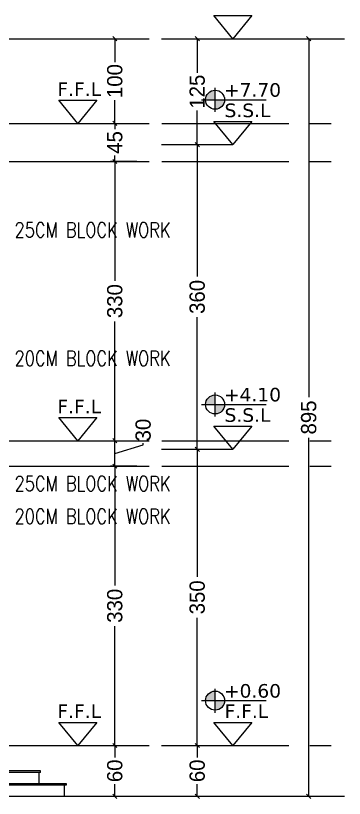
# Model space of a CAD drawing. Header units: centimetres. Extents: x 7997 to 116674, y 1017 to 13844.
# Drawn here: x 62270 to 62658, y 8886 to 9810 of the extents above; entities that cross this region are included whole.
import ezdxf

# ---------------------------------------------------------------- set-up
doc = ezdxf.new("R2010")
doc.units = ezdxf.units.CM
doc.header["$LTSCALE"] = 200
doc.header["$PDMODE"] = 2
doc.linetypes.add('CENTER2', pattern=[1.125, 0.75, -0.125, 0.125, -0.125])
for name, color, linetype in [('AXIS', 9, 'CENTER2'), ('DIM', 11, 'Continuous'), ('STEP', 7, 'Continuous')]:
    doc.layers.add(name, color=color, linetype=linetype)
for name, color, linetype, lineweight in [('HAT', 8, 'Continuous', 9), ('Level 10', 7, 'Continuous', 0), ('TEXT', 6, 'Continuous', 18), ('WALL', 3, 'Continuous', 25)]:
    doc.layers.add(name, color=color, linetype=linetype, lineweight=lineweight)
doc.styles.add('ROMANS', font='romans.shx', dxfattribs={"width": 0.8})
doc.styles.add('sheet notes', font='verdana.ttf')
doc.styles.add('T2', font='')
doc.styles.get('T2').set_extended_font_data('Elisia')
doc.dimstyles.new('NORMAL', dxfattribs={"dimtxt": 18, "dimasz": 5, "dimexe": 5, "dimexo": 5, "dimgap": 1, "dimtad": 0, "dimdec": 0, "dimdsep": 46, "dimtxsty": 'T2', "dimblk1": 'OBLIQUE', "dimblk2": 'OBLIQUE', "dimsah": 1, "dimcen": 0.09, "dimclrd": 4, "dimclre": 4, "dimclrt": 6, "dimadec": 0, "dimazin": 0, "dimtfac": 1, "dimtdec": 0, "dimtofl": 0, "dimtmove": 1, "dimatfit": 2, "dimldrblk": 'OPEN30', "dimfxl": 0, "dimtolj": 1, "dimtzin": 0, "dimlwd": 5, "dimlwe": 5, "dimarcsym": 0})

# ---------------------------------------------------------------- blocks, each defined once
blk = doc.blocks.new('SDF')
at = {"layer": 'TEXT'}
h = blk.add_hatch(color=256, dxfattribs=at)
h.paths.add_polyline_path([(0, 0.05), (-11.25, 0.05, -0.414214), (0, 11.3)])
h.paths.add_polyline_path([(0, 0.05), (11.25, 0.05, -0.414214), (0, -11.2)])
for p, q in [((0, -14.21), (0, 14.21)), ((-16.06, 0.05), (60.5, 0.05))]:
    blk.add_line(p, q, dxfattribs=at)
blk.add_circle((0, 0.05), 11.25, dxfattribs=at)
blk = doc.blocks.new('_OBLIQUE')
at = {"color": 0, "linetype": 'ByBlock'}
blk.add_line((-0.5, -0.5), (0.5, 0.5), dxfattribs=at)
blk = doc.blocks.new('*D886')
at = {"layer": 'Defpoints', "color": 0, "transparency": 16777216}
for p in [(62484.4, 8948.17), (62484.4, 8948.17), (62484.4, 8888.17)]:
    blk.add_point(p, dxfattribs=at)
at = {"layer": 'WALL', "color": 4, "lineweight": 5, "transparency": 16777216}
for p, q in [((62484.4, 8948.17), (62484.4, 8933.74)), ((62484.4, 8888.17), (62484.4, 8902.6))]:
    blk.add_line(p, q, dxfattribs=at)
at = {"layer": 'WALL', "color": 4, "lineweight": 5, "transparency": 16777216, "xscale": 5, "yscale": 5, "zscale": 5}
for p, rotation in [((62484.4, 8948.17), 90), ((62484.4, 8888.17), 270)]:
    blk.add_blockref('_OBLIQUE', p, dxfattribs=dict(at, rotation=rotation))
at = {"layer": 'WALL', "color": 6, "transparency": 16777216, "insert": (62484.4, 8918.17), "char_height": 18, "attachment_point": 5, "rotation": 90, "style": 'T2'}
blk.add_mtext('\\A1;60', dxfattribs=at)
blk = doc.blocks.new('_Open30')
at = {"color": 0, "linetype": 'ByBlock', "lineweight": -2}
for p, q in [((-1, 0.27), (0, 0)), ((0, 0), (-1, -0.27)), ((0, 0), (-1, 0))]:
    blk.add_line(p, q, dxfattribs=at)
blk = doc.blocks.new('*D887')
at = {"layer": 'Defpoints', "color": 0, "transparency": 16777216}
for p in [(62616.05, 9783.17), (62616.05, 9783.17), (62616.05, 8888.17)]:
    blk.add_point(p, dxfattribs=at)
at = {"layer": 'WALL', "color": 4, "lineweight": 5, "transparency": 16777216}
for p, q in [((62616.05, 9783.17), (62616.05, 9359.81)), ((62616.05, 8888.17), (62616.05, 9311.53))]:
    blk.add_line(p, q, dxfattribs=at)
at = {"layer": 'WALL', "color": 4, "lineweight": 5, "transparency": 16777216, "xscale": 5, "yscale": 5, "zscale": 5}
for p, rotation in [((62616.05, 9783.17), 90), ((62616.05, 8888.17), 270)]:
    blk.add_blockref('_OBLIQUE', p, dxfattribs=dict(at, rotation=rotation))
at = {"layer": 'WALL', "color": 6, "transparency": 16777216, "insert": (62616.05, 9335.67), "char_height": 18, "attachment_point": 5, "rotation": 90, "style": 'T2'}
blk.add_mtext('\\A1;895', dxfattribs=at)
blk = doc.blocks.new('*D888')
at = {"layer": 'Defpoints', "color": 0, "transparency": 16777216}
for p in [(62387.05, 8948.17), (62387.05, 8948.17), (62387.05, 8888.17)]:
    blk.add_point(p, dxfattribs=at)
at = {"layer": 'WALL', "color": 4, "lineweight": 5, "transparency": 16777216}
for p, q in [((62387.05, 8948.17), (62387.05, 8933.74)), ((62387.05, 8888.17), (62387.05, 8902.6))]:
    blk.add_line(p, q, dxfattribs=at)
at = {"layer": 'WALL', "color": 4, "lineweight": 5, "transparency": 16777216, "xscale": 5, "yscale": 5, "zscale": 5}
for p, rotation in [((62387.05, 8948.17), 90), ((62387.05, 8888.17), 270)]:
    blk.add_blockref('_OBLIQUE', p, dxfattribs=dict(at, rotation=rotation))
at = {"layer": 'WALL', "color": 6, "transparency": 16777216, "insert": (62387.05, 8918.17), "char_height": 18, "attachment_point": 5, "rotation": 90, "style": 'T2'}
blk.add_mtext('\\A1;60', dxfattribs=at)
blk = doc.blocks.new('*D889')
at = {"layer": 'Defpoints', "color": 0, "transparency": 16777216}
for p in [(62387.05, 9308.17), (62387.05, 9308.17), (62387.05, 9278.17)]:
    blk.add_point(p, dxfattribs=at)
at = {"layer": 'WALL', "color": 4, "lineweight": 5, "transparency": 16777216}
for p, q in [((62387.05, 9278.17), (62387.05, 9308.17)), ((62420.55, 9303.22), (62420.55, 9305.22)), ((62387.05, 9293.17), (62420.55, 9303.22))]:
    blk.add_line(p, q, dxfattribs=at)
at = {"layer": 'WALL', "color": 4, "lineweight": 5, "transparency": 16777216, "xscale": 5, "yscale": 5, "zscale": 5}
for p, rotation in [((62387.05, 9308.17), 90), ((62387.05, 9278.17), 270)]:
    blk.add_blockref('_OBLIQUE', p, dxfattribs=dict(at, rotation=rotation))
at = {"layer": 'WALL', "color": 6, "transparency": 16777216, "insert": (62420.55, 9320.79), "char_height": 18, "attachment_point": 5, "rotation": 90, "style": 'T2'}
blk.add_mtext('\\A1;30', dxfattribs=at)
blk = doc.blocks.new('*D890')
at = {"layer": 'Defpoints', "color": 0, "transparency": 16777216}
for p in [(62387.05, 9683.17), (62387.05, 9683.17), (62387.05, 9638.17)]:
    blk.add_point(p, dxfattribs=at)
at = {"layer": 'WALL', "color": 4, "lineweight": 5, "transparency": 16777216}
for p, q in [((62387.05, 9683.17), (62387.05, 9676.24)), ((62387.05, 9638.17), (62387.05, 9645.1))]:
    blk.add_line(p, q, dxfattribs=at)
at = {"layer": 'WALL', "color": 4, "lineweight": 5, "transparency": 16777216, "xscale": 5, "yscale": 5, "zscale": 5}
for p, rotation in [((62387.05, 9683.17), 90), ((62387.05, 9638.17), 270)]:
    blk.add_blockref('_OBLIQUE', p, dxfattribs=dict(at, rotation=rotation))
at = {"layer": 'WALL', "color": 6, "transparency": 16777216, "insert": (62387.05, 9660.67), "char_height": 18, "attachment_point": 5, "rotation": 90, "style": 'T2'}
blk.add_mtext('\\A1;45', dxfattribs=at)
blk = doc.blocks.new('*D925')
at = {"layer": 'Defpoints', "color": 0, "transparency": 16777216}
for p in [(62387.05, 9278.17), (62418.2, 9278.17), (62387.05, 8948.17)]:
    blk.add_point(p, dxfattribs=at)
at = {"layer": 'DIM', "color": 4, "lineweight": 5, "transparency": 16777216}
for p, q in [((62413.2, 9278.17), (62382.05, 9278.17)), ((62387.05, 9278.17), (62387.05, 9137.31)), ((62387.05, 8948.17), (62387.05, 9089.03))]:
    blk.add_line(p, q, dxfattribs=at)
at = {"layer": 'DIM', "color": 4, "lineweight": 5, "transparency": 16777216, "xscale": 5, "yscale": 5, "zscale": 5}
for p, rotation in [((62387.05, 9278.17), 90), ((62387.05, 8948.17), 270)]:
    blk.add_blockref('_OBLIQUE', p, dxfattribs=dict(at, rotation=rotation))
at = {"layer": 'DIM', "color": 6, "transparency": 16777216, "insert": (62387.05, 9113.17), "char_height": 18, "attachment_point": 5, "rotation": 90, "style": 'T2'}
blk.add_mtext('\\A1;330', dxfattribs=at)
blk = doc.blocks.new('*D891')
at = {"layer": 'Defpoints', "color": 0, "transparency": 16777216}
for p in [(62387.05, 9638.17), (62418.2, 9638.17), (62387.05, 9308.17)]:
    blk.add_point(p, dxfattribs=at)
at = {"layer": 'DIM', "color": 4, "lineweight": 5, "transparency": 16777216}
for p, q in [((62413.2, 9638.17), (62382.05, 9638.17)), ((62387.05, 9638.17), (62387.05, 9497.31)), ((62387.05, 9308.17), (62387.05, 9449.03))]:
    blk.add_line(p, q, dxfattribs=at)
at = {"layer": 'DIM', "color": 4, "lineweight": 5, "transparency": 16777216, "xscale": 5, "yscale": 5, "zscale": 5}
for p, rotation in [((62387.05, 9638.17), 90), ((62387.05, 9308.17), 270)]:
    blk.add_blockref('_OBLIQUE', p, dxfattribs=dict(at, rotation=rotation))
at = {"layer": 'DIM', "color": 6, "transparency": 16777216, "insert": (62387.05, 9473.17), "char_height": 18, "attachment_point": 5, "rotation": 90, "style": 'T2'}
blk.add_mtext('\\A1;330', dxfattribs=at)
blk = doc.blocks.new('*D892')
at = {"layer": 'Defpoints', "color": 0, "transparency": 16777216}
for p in [(62385.37, 9783.17), (62387.05, 9783.17), (62387.05, 9683.17)]:
    blk.add_point(p, dxfattribs=at)
at = {"layer": 'DIM', "color": 4, "lineweight": 5, "transparency": 16777216}
for p, q in [((62387.05, 9783.17), (62387.05, 9755.6)), ((62390.37, 9783.17), (62392.05, 9783.17)), ((62387.05, 9683.17), (62387.05, 9710.74))]:
    blk.add_line(p, q, dxfattribs=at)
at = {"layer": 'DIM', "color": 4, "lineweight": 5, "transparency": 16777216, "xscale": 5, "yscale": 5, "zscale": 5}
for p, rotation in [((62387.05, 9783.17), 90), ((62387.05, 9683.17), 270)]:
    blk.add_blockref('_OBLIQUE', p, dxfattribs=dict(at, rotation=rotation))
at = {"layer": 'DIM', "color": 6, "transparency": 16777216, "insert": (62387.05, 9733.17), "char_height": 18, "attachment_point": 5, "rotation": 90, "style": 'T2'}
blk.add_mtext('\\A1;100', dxfattribs=at)
blk = doc.blocks.new('*D893')
at = {"layer": 'Defpoints', "color": 0, "transparency": 16777216}
for p in [(62484.4, 9298.17), (62484.4, 9298.17), (62484.4, 8948.17)]:
    blk.add_point(p, dxfattribs=at)
at = {"layer": 'DIM', "color": 4, "lineweight": 5, "transparency": 16777216}
for p, q in [((62484.4, 9298.17), (62484.4, 9147.31)), ((62484.4, 8948.17), (62484.4, 9099.03))]:
    blk.add_line(p, q, dxfattribs=at)
at = {"layer": 'DIM', "color": 4, "lineweight": 5, "transparency": 16777216, "xscale": 5, "yscale": 5, "zscale": 5}
for p, rotation in [((62484.4, 9298.17), 90), ((62484.4, 8948.17), 270)]:
    blk.add_blockref('_OBLIQUE', p, dxfattribs=dict(at, rotation=rotation))
at = {"layer": 'DIM', "color": 6, "transparency": 16777216, "insert": (62484.4, 9123.17), "char_height": 18, "attachment_point": 5, "rotation": 90, "style": 'T2'}
blk.add_mtext('\\A1;350', dxfattribs=at)
blk = doc.blocks.new('*D894')
at = {"layer": 'Defpoints', "color": 0, "transparency": 16777216}
for p in [(62484.4, 9658.17), (62484.4, 9658.17), (62484.4, 9298.17)]:
    blk.add_point(p, dxfattribs=at)
at = {"layer": 'DIM', "color": 4, "lineweight": 5, "transparency": 16777216}
for p, q in [((62484.4, 9658.17), (62484.4, 9502.31)), ((62484.4, 9298.17), (62484.4, 9454.03))]:
    blk.add_line(p, q, dxfattribs=at)
at = {"layer": 'DIM', "color": 4, "lineweight": 5, "transparency": 16777216, "xscale": 5, "yscale": 5, "zscale": 5}
for p, rotation in [((62484.4, 9658.17), 90), ((62484.4, 9298.17), 270)]:
    blk.add_blockref('_OBLIQUE', p, dxfattribs=dict(at, rotation=rotation))
at = {"layer": 'DIM', "color": 6, "transparency": 16777216, "insert": (62484.4, 9478.17), "char_height": 18, "attachment_point": 5, "rotation": 90, "style": 'T2'}
blk.add_mtext('\\A1;360', dxfattribs=at)
blk = doc.blocks.new('*D895')
at = {"layer": 'Defpoints', "color": 0, "transparency": 16777216}
for p in [(62484.4, 9783.17), (62484.4, 9783.17), (62484.4, 9658.17)]:
    blk.add_point(p, dxfattribs=at)
at = {"layer": 'DIM', "color": 4, "lineweight": 5, "transparency": 16777216}
for p, q in [((62484.4, 9783.17), (62484.4, 9743.1)), ((62484.4, 9658.17), (62484.4, 9698.24))]:
    blk.add_line(p, q, dxfattribs=at)
at = {"layer": 'DIM', "color": 4, "lineweight": 5, "transparency": 16777216, "xscale": 5, "yscale": 5, "zscale": 5}
for p, rotation in [((62484.4, 9783.17), 90), ((62484.4, 9658.17), 270)]:
    blk.add_blockref('_OBLIQUE', p, dxfattribs=dict(at, rotation=rotation))
at = {"layer": 'DIM', "color": 6, "transparency": 16777216, "insert": (62484.4, 9720.67), "char_height": 18, "attachment_point": 5, "rotation": 90, "style": 'T2'}
blk.add_mtext('\\A1;125', dxfattribs=at)

msp = doc.modelspace()

# ---------------------------------------------------------------- linework, layer by layer
at = {"layer": 'AXIS'}
for p, q in [((60417.4742, 9783.1685), (62658.1136, 9783.1685)), ((60417.4742, 9683.1685), (62658.1136, 9683.1685)), ((60417.4742, 9638.1685), (62658.1136, 9638.1685)), ((60417.4742, 9308.1685), (62658.1136, 9308.1685)), ((60417.4742, 9278.1685), (62658.1136, 9278.1685)), ((60417.4742, 8948.1685), (62658.1136, 8948.1685))]:
    msp.add_line(p, q, dxfattribs=at)
at = {"layer": 'HAT'}
for points in [[(62504.1491, 9810.4821), (62548.7599, 9810.4821), (62526.4545, 9783.1685)], [(62321.0055, 9710.4821), (62365.6164, 9710.4821), (62343.3109, 9683.1685)], [(62504.1491, 9685.4821), (62548.7599, 9685.4821), (62526.4545, 9658.1685)], [(62321.0055, 9335.4821), (62365.6164, 9335.4821), (62343.3109, 9308.1685)], [(62504.1491, 9325.4821), (62548.7599, 9325.4821), (62526.4545, 9298.1685)], [(62321.0055, 8975.4821), (62365.6164, 8975.4821), (62343.3109, 8948.1685)], [(62504.1491, 8975.4821), (62548.7599, 8975.4821), (62526.4545, 8948.1685)]]:
    msp.add_lwpolyline(points, close=True, dxfattribs=at)
at = {"layer": 'Level 10'}
msp.add_line((60417.4742, 8888.1685), (62658.1136, 8888.1685), dxfattribs=at)
at = {"layer": 'STEP'}
for p, q in [((62343.3109, 9783.1685), (62427.4297, 9783.1685)), ((62442.3357, 9783.1685), (62526.4545, 9783.1685)), ((62573.9949, 9783.1685), (62658.1136, 9783.1685)), ((62343.3109, 9683.1685), (62427.4297, 9683.1685)), ((62442.3357, 9658.1685), (62526.4545, 9658.1685)), ((62343.3109, 9638.1685), (62427.4297, 9638.1685)), ((62343.3109, 9308.1685), (62427.4297, 9308.1685)), ((62442.3357, 9298.1685), (62526.4545, 9298.1685)), ((62343.3109, 9278.1685), (62427.4297, 9278.1685)), ((62343.3109, 8948.1685), (62427.4297, 8948.1685)), ((62442.3357, 8948.1685), (62526.4545, 8948.1685)), ((62299.3975, 8918.1685), (62196.8975, 8918.1685)), ((62297.3975, 8916.1685), (62196.8975, 8916.1685)), ((62299.3975, 8916.1685), (62297.3975, 8916.1685)), ((62297.3975, 8916.1685), (62297.3975, 8903.1685)), ((62299.3975, 8916.1685), (62299.3975, 8918.1685)), ((62196.8975, 8903.1685), (62329.3975, 8903.1685)), ((62327.3975, 8901.1685), (62196.8975, 8901.1685)), ((62327.3975, 8901.1685), (62327.3975, 8888.1685)), ((62329.3975, 8901.1685), (62327.3975, 8901.1685)), ((62329.3975, 8903.1685), (62329.3975, 8901.1685))]:
    msp.add_line(p, q, dxfattribs=at)

# ---------------------------------------------------------------- block references
at = {"layer": 'DIM'}
for p in [(62505.47, 9711.042), (62505.47, 9351.042), (62505.47, 9001.042)]:
    msp.add_blockref('SDF', p, dxfattribs=at)

# ---------------------------------------------------------------- texts
at = {"layer": 'TEXT', "style": 'sheet notes'}
for s, p in [('F.F.L', (62319.2863, 9715.5695)), ('+7.70', (62515.9674, 9714.6769)), ('S.S.L', (62516.6328, 9690.5695)), ('+4.10', (62515.9674, 9354.6769)), ('F.F.L', (62319.2863, 9340.5695)), ('S.S.L', (62516.6328, 9330.5695)), ('+0.60', (62515.9674, 9004.6769)), ('F.F.L', (62319.2863, 8980.5695)), ('F.F.L', (62516.6328, 8980.5695))]:
    msp.add_text(s, height=16.03652, dxfattribs=at).set_placement(p)
at = {"layer": 'TEXT', "style": 'ROMANS', "width": 0.8}
for s, p in [('25CM BLOCK WORK', (62268.6882, 9548.5106)), ('20CM BLOCK WORK', (62268.6882, 9396.8461)), ('25CM BLOCK WORK', (62268.6882, 9248.8149)), ('20CM BLOCK WORK', (62268.6882, 9210.1423))]:
    msp.add_text(s, height=17.5, dxfattribs=at).set_placement(p)

# ---------------------------------------------------------------- dimensions: what is measured, and where the dimension line sits
at = {"layer": 'DIM'}
for base, p1, p2, picture, middle in [((62387.0486, 9783.1685), (62387.0486, 9683.1685), (62385.3703, 9783.1685), '*D892', (62387.0486, 9733.1685)), ((62484.3951, 9783.1685), (62484.3951, 9658.1685), (62484.3951, 9783.1685), '*D895', (62484.3951, 9720.6685)), ((62484.3951, 9658.1685), (62484.3951, 9298.1685), (62484.3951, 9658.1685), '*D894', (62484.3951, 9478.1685)), ((62387.0486, 9638.1685), (62387.0486, 9308.1685), (62418.1996, 9638.1685), '*D891', (62387.0486, 9473.1685)), ((62484.3951, 9298.1685), (62484.3951, 8948.1685), (62484.3951, 9298.1685), '*D893', (62484.3951, 9123.1685)), ((62387.0486, 9278.1685), (62387.0486, 8948.1685), (62418.1996, 9278.1685), '*D925', (62387.0486, 9113.1685))]:
    dim = msp.add_linear_dim(base=base, p1=p1, p2=p2, angle=90, dimstyle='NORMAL', dxfattribs=at)
    dim.commit()
    dim.dimension.update_dxf_attribs({"geometry": picture, "text_midpoint": middle})
at = {"layer": 'WALL'}
for base, p1, p2, picture, middle in [((62616.0542, 9783.1685), (62616.0542, 8888.1685), (62616.0542, 9783.1685), '*D887', (62616.0542, 9335.6685)), ((62387.0486, 9683.1685), (62387.0486, 9638.1685), (62387.0486, 9683.1685), '*D890', (62387.0486, 9660.6685)), ((62387.0486, 9308.1685), (62387.0486, 9278.1685), (62387.0486, 9308.1685), '*D889', (62420.5486, 9306.2185)), ((62387.0486, 8948.1685), (62387.0486, 8888.1685), (62387.0486, 8948.1685), '*D888', (62387.0486, 8918.1685)), ((62484.3951, 8948.1685), (62484.3951, 8888.1685), (62484.3951, 8948.1685), '*D886', (62484.3951, 8918.1685))]:
    dim = msp.add_linear_dim(base=base, p1=p1, p2=p2, angle=90, dimstyle='NORMAL', dxfattribs=at)
    dim.commit()
    dim.dimension.update_dxf_attribs({"geometry": picture, "text_midpoint": middle})

doc.saveas('drawing.dxf')
